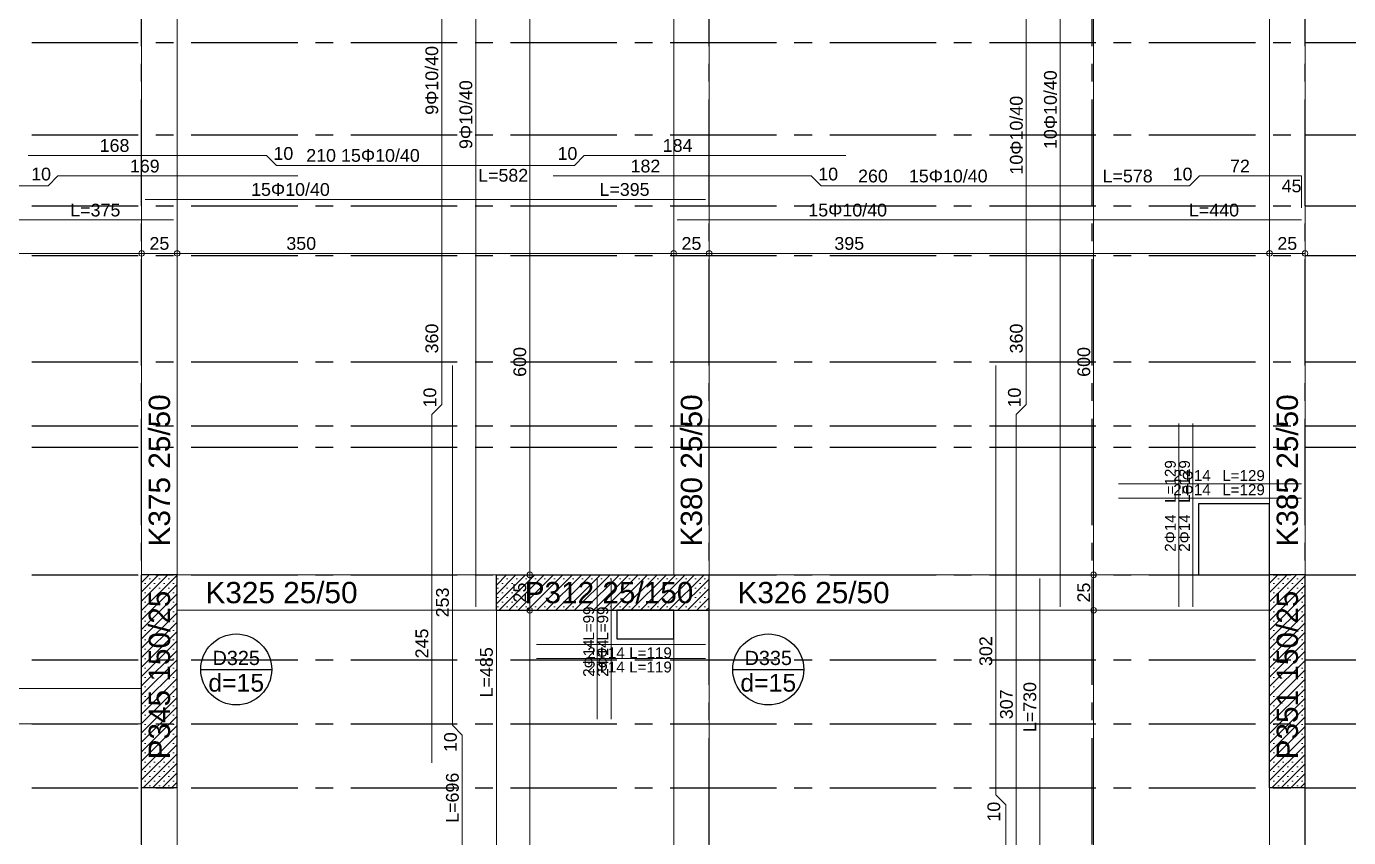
# Model space of a CAD drawing. Header units: millimetres. Extents: x 2232 to 85269, y -3593 to 5869.
# Drawn here: x 63403 to 64335, y 3623 to 4194 of the extents above; entities that cross this region are included whole.
import ezdxf

# ---------------------------------------------------------------- set-up
doc = ezdxf.new("R2010")
doc.units = ezdxf.units.MM
doc.linetypes.add('CENTER2', pattern=[112.5, 75, -12.5, 12.5, -12.5])
doc.linetypes.add('DASHDOT2', pattern=[12.7, 6.35, -3.175, 0, -3.175])
doc.layers.add('aks', color=251, linetype='DASHDOT2', lineweight=35)
for name, color, linetype in [('Donatı Topl. Uzun. Yazısı', 7, 'Continuous'), ('Donatı Uz. Yazısı', 7, 'Continuous'), ('Donatı Yazısı', 7, 'Continuous'), ('Donatı Çizgisi', 7, 'Continuous'), ('Döşeme', 7, 'Continuous'), ('Döşeme Boşluğu', 7, 'Continuous'), ('Kiriş', 7, 'Continuous'), ('Panel', 7, 'Continuous'), ('Standart', 7, 'Continuous'), ('Ölçülendirme', 7, 'Continuous')]:
    doc.layers.add(name, color=color, linetype=linetype)
doc.styles.add('arial_1_18', font='arial.ttf', dxfattribs={"height": 0.2})
pattern_1 = [(45, (0, 0), (-3.314563, 3.314563), []), (45, (3.3146, 0), (-3.314563, 3.314563), [0, -4.6875])]

# ---------------------------------------------------------------- blocks, each defined once
blk = doc.blocks.new('IDE612Entity5162')
at = {"layer": 'Döşeme', "color": 117, "linetype": 'Continuous', "lineweight": -3}
blk.add_lwpolyline([(2481.67, 798.33), (2531.67, 798.33)], dxfattribs=at)
blk.add_circle((2506.67, 798.33), 25, dxfattribs=at)
at = {"layer": 'Döşeme', "color": 178, "linetype": 'Continuous', "lineweight": -3, "style": 'arial_1_18'}
blk.add_text('D325', height=10, dxfattribs=at).set_placement((2489.97, 801.46))
at = {"layer": 'Döşeme', "color": 164, "linetype": 'Continuous', "lineweight": -3, "style": 'arial_1_18'}
blk.add_text('d=15', height=12.5, dxfattribs=at).set_placement((2487, 782.71))
blk = doc.blocks.new('IDE612Entity5167')
at = {"layer": 'Döşeme', "color": 117, "linetype": 'Continuous', "lineweight": -3}
blk.add_lwpolyline([(2856.67, 798.33), (2906.67, 798.33)], dxfattribs=at)
blk.add_circle((2881.67, 798.33), 25, dxfattribs=at)
at = {"layer": 'Döşeme', "color": 178, "linetype": 'Continuous', "lineweight": -3, "style": 'arial_1_18'}
blk.add_text('D335', height=10, dxfattribs=at).set_placement((2864.97, 801.46))
at = {"layer": 'Döşeme', "color": 164, "linetype": 'Continuous', "lineweight": -3, "style": 'arial_1_18'}
blk.add_text('d=15', height=12.5, dxfattribs=at).set_placement((2862, 782.71))
blk = doc.blocks.new('IDE612Entity5201')
at = {"layer": 'aks', "color": 251, "linetype": 'CENTER2', "lineweight": -3}
blk.add_lwpolyline([(3110, 0), (3110, 2330)], dxfattribs=at)
blk = doc.blocks.new('IDE612Entity5208')
at = {"layer": 'aks', "color": 251, "linetype": 'CENTER2', "lineweight": -3}
blk.add_lwpolyline([(3260, 0), (3260, 2330)], dxfattribs=at)
blk = doc.blocks.new('IDE612Entity5215')
at = {"layer": 'aks', "color": 251, "linetype": 'CENTER2', "lineweight": -3}
blk.add_lwpolyline([(2840, 0), (2840, 2330)], dxfattribs=at)
blk = doc.blocks.new('IDE612Entity5229')
at = {"layer": 'aks', "color": 251, "linetype": 'CENTER2', "lineweight": -3}
blk.add_lwpolyline([(2440, 0), (2440, 2330)], dxfattribs=at)
blk = doc.blocks.new('IDE612Entity5270')
at = {"layer": 'aks', "color": 251, "linetype": 'CENTER2', "lineweight": -3}
blk.add_lwpolyline([(3260, 1240), (3788, 1240)], dxfattribs=at)
blk = doc.blocks.new('IDE612Entity5271')
at = {"layer": 'aks', "color": 251, "linetype": 'CENTER2', "lineweight": -3}
blk.add_lwpolyline([(0, 1240), (3260, 1240)], dxfattribs=at)
blk = doc.blocks.new('IDE612Entity5277')
at = {"layer": 'aks', "color": 251, "linetype": 'CENTER2', "lineweight": -3}
blk.add_lwpolyline([(3260, 1090), (3788, 1090)], dxfattribs=at)
blk = doc.blocks.new('IDE612Entity5278')
at = {"layer": 'aks', "color": 251, "linetype": 'CENTER2', "lineweight": -3}
blk.add_lwpolyline([(0, 1090), (3260, 1090)], dxfattribs=at)
blk = doc.blocks.new('IDE612Entity5284')
at = {"layer": 'aks', "color": 251, "linetype": 'CENTER2', "lineweight": -3}
blk.add_lwpolyline([(3260, 865), (3788, 865)], dxfattribs=at)
blk = doc.blocks.new('IDE612Entity5285')
at = {"layer": 'aks', "color": 251, "linetype": 'CENTER2', "lineweight": -3}
blk.add_lwpolyline([(0, 865), (3260, 865)], dxfattribs=at)
blk = doc.blocks.new('IDE612Entity5291')
at = {"layer": 'aks', "color": 251, "linetype": 'CENTER2', "lineweight": -3}
blk.add_lwpolyline([(3260, 715), (3788, 715)], dxfattribs=at)
blk = doc.blocks.new('IDE612Entity5292')
at = {"layer": 'aks', "color": 251, "linetype": 'CENTER2', "lineweight": -3}
blk.add_lwpolyline([(0, 715), (3260, 715)], dxfattribs=at)
blk = doc.blocks.new('IDE612Entity5298')
at = {"layer": 'aks', "color": 251, "linetype": 'CENTER2', "lineweight": -3}
blk.add_lwpolyline([(3260, 970), (3788, 970)], dxfattribs=at)
blk = doc.blocks.new('IDE612Entity5299')
at = {"layer": 'aks', "color": 251, "linetype": 'CENTER2', "lineweight": -3}
blk.add_lwpolyline([(0, 970), (3260, 970)], dxfattribs=at)
blk = doc.blocks.new('IDE612Entity5305')
at = {"layer": 'aks', "color": 251, "linetype": 'CENTER2', "lineweight": -3}
blk.add_lwpolyline([(3260, 1125), (3788, 1125)], dxfattribs=at)
blk = doc.blocks.new('IDE612Entity5306')
at = {"layer": 'aks', "color": 251, "linetype": 'CENTER2', "lineweight": -3}
blk.add_lwpolyline([(0, 1125), (3260, 1125)], dxfattribs=at)
blk = doc.blocks.new('IDE612Entity5312')
at = {"layer": 'aks', "color": 251, "linetype": 'CENTER2', "lineweight": -3}
blk.add_lwpolyline([(3260, 1015), (3788, 1015)], dxfattribs=at)
blk = doc.blocks.new('IDE612Entity5313')
at = {"layer": 'aks', "color": 251, "linetype": 'CENTER2', "lineweight": -3}
blk.add_lwpolyline([(0, 1015), (3260, 1015)], dxfattribs=at)
blk = doc.blocks.new('IDE612Entity5319')
at = {"layer": 'aks', "color": 251, "linetype": 'CENTER2', "lineweight": -3}
blk.add_lwpolyline([(3260, 760), (3788, 760)], dxfattribs=at)
blk = doc.blocks.new('IDE612Entity5320')
at = {"layer": 'aks', "color": 251, "linetype": 'CENTER2', "lineweight": -3}
blk.add_lwpolyline([(0, 760), (3260, 760)], dxfattribs=at)
blk = doc.blocks.new('IDE612Entity5340')
at = {"layer": 'aks', "color": 251, "linetype": 'CENTER2', "lineweight": -3}
blk.add_lwpolyline([(3260, 955), (3788, 955)], dxfattribs=at)
blk = doc.blocks.new('IDE612Entity5341')
at = {"layer": 'aks', "color": 251, "linetype": 'CENTER2', "lineweight": -3}
blk.add_lwpolyline([(0, 955), (3260, 955)], dxfattribs=at)
blk = doc.blocks.new('IDE612Entity5347')
at = {"layer": 'aks', "color": 251, "linetype": 'CENTER2', "lineweight": -3}
blk.add_lwpolyline([(3260, 805), (3788, 805)], dxfattribs=at)
blk = doc.blocks.new('IDE612Entity5348')
at = {"layer": 'aks', "color": 251, "linetype": 'CENTER2', "lineweight": -3}
blk.add_lwpolyline([(0, 805), (3260, 805)], dxfattribs=at)
blk = doc.blocks.new('IDE612Entity5564')
at = {"layer": 'aks', "color": 251, "linetype": 'CENTER2', "lineweight": -3}
blk.add_lwpolyline([(3260, 1175), (3788, 1175)], dxfattribs=at)
blk = doc.blocks.new('IDE612Entity5565')
at = {"layer": 'aks', "color": 251, "linetype": 'CENTER2', "lineweight": -3}
blk.add_lwpolyline([(0, 1175), (3260, 1175)], dxfattribs=at)
blk = doc.blocks.new('IDE612Entity5754')
at = {"layer": 'Kiriş', "color": 4, "linetype": 'Continuous', "lineweight": 5}
blk.add_lwpolyline([(2465, 410), (2465, 715)], dxfattribs=at)
blk = doc.blocks.new('IDE612Entity5755')
at = {"layer": 'Kiriş', "color": 4, "linetype": 'Continuous', "lineweight": 5}
blk.add_lwpolyline([(2440, 410), (2440, 715)], dxfattribs=at)
blk = doc.blocks.new('IDE612Entity5766')
at = {"layer": 'Panel', "linetype": 'Continuous', "lineweight": 5}
h = blk.add_hatch(dxfattribs=at)
h.set_pattern_fill('SACNCR', color=163, scale=50, style=0)
h.set_pattern_definition(pattern_1)
h.paths.add_polyline_path([(3235, 715), (3235, 865), (3260, 865), (3260, 715)])
blk = doc.blocks.new('IDE612Entity5767')
at = {"layer": 'Panel', "color": 164, "linetype": 'Continuous', "lineweight": -3}
blk.add_lwpolyline([(3260, 715), (3235, 715)], dxfattribs=at)
blk = doc.blocks.new('IDE612Entity5768')
at = {"layer": 'Panel', "color": 164, "linetype": 'Continuous', "lineweight": -3}
blk.add_lwpolyline([(3260, 715), (3260, 865)], dxfattribs=at)
blk = doc.blocks.new('IDE612Entity5769')
at = {"layer": 'Panel', "color": 164, "linetype": 'Continuous', "lineweight": -3}
blk.add_lwpolyline([(3260, 865), (3235, 865)], dxfattribs=at)
blk = doc.blocks.new('IDE612Entity5770')
at = {"layer": 'Panel', "color": 164, "linetype": 'Continuous', "lineweight": -3}
blk.add_lwpolyline([(3235, 715), (3235, 865)], dxfattribs=at)
blk = doc.blocks.new('IDE612Entity5771')
at = {"layer": 'Panel', "color": 159, "linetype": 'Continuous', "lineweight": -3, "style": 'arial_1_18'}
blk.add_text('P351 150/25', height=15, rotation=90, dxfattribs=at).set_placement((3255, 735))
blk = doc.blocks.new('IDE612Entity5781')
at = {"layer": 'Kiriş', "color": 4, "linetype": 'Continuous', "lineweight": 5}
blk.add_lwpolyline([(2840, 410), (2840, 840)], dxfattribs=at)
blk = doc.blocks.new('IDE612Entity5782')
at = {"layer": 'Kiriş', "color": 4, "linetype": 'Continuous', "lineweight": 5}
blk.add_lwpolyline([(2815, 410), (2815, 840)], dxfattribs=at)
blk = doc.blocks.new('IDE612Entity5784')
at = {"layer": 'Kiriş', "color": 4, "linetype": 'Continuous', "lineweight": 5}
blk.add_lwpolyline([(3260, 410), (3260, 715)], dxfattribs=at)
blk = doc.blocks.new('IDE612Entity5785')
at = {"layer": 'Kiriş', "color": 4, "linetype": 'Continuous', "lineweight": 5}
blk.add_lwpolyline([(3235, 410), (3235, 715)], dxfattribs=at)
blk = doc.blocks.new('IDE612Entity5825')
at = {"layer": 'Panel', "linetype": 'Continuous', "lineweight": 5}
h = blk.add_hatch(dxfattribs=at)
h.set_pattern_fill('SACNCR', color=163, scale=50, style=0)
h.set_pattern_definition(pattern_1)
h.paths.add_polyline_path([(2690, 865), (2840, 865), (2840, 840), (2690, 840)])
blk = doc.blocks.new('IDE612Entity5826')
at = {"layer": 'Panel', "color": 164, "linetype": 'Continuous', "lineweight": -3}
blk.add_lwpolyline([(2690, 840), (2690, 865)], dxfattribs=at)
blk = doc.blocks.new('IDE612Entity5827')
at = {"layer": 'Panel', "color": 164, "linetype": 'Continuous', "lineweight": -3}
blk.add_lwpolyline([(2690, 840), (2840, 840)], dxfattribs=at)
blk = doc.blocks.new('IDE612Entity5828')
at = {"layer": 'Panel', "color": 164, "linetype": 'Continuous', "lineweight": -3}
blk.add_lwpolyline([(2840, 840), (2840, 865)], dxfattribs=at)
blk = doc.blocks.new('IDE612Entity5829')
at = {"layer": 'Panel', "color": 164, "linetype": 'Continuous', "lineweight": -3}
blk.add_lwpolyline([(2690, 865), (2840, 865)], dxfattribs=at)
blk = doc.blocks.new('IDE612Entity5830')
at = {"layer": 'Panel', "color": 159, "linetype": 'Continuous', "lineweight": -3, "style": 'arial_1_18'}
blk.add_text('P312 25/150', height=15, dxfattribs=at).set_placement((2710, 845))
blk = doc.blocks.new('IDE612Entity5831')
at = {"layer": 'Kiriş', "color": 4, "linetype": 'Continuous', "lineweight": 5}
blk.add_lwpolyline([(2465, 840), (2690, 840)], dxfattribs=at)
blk = doc.blocks.new('IDE612Entity5832')
at = {"layer": 'Kiriş', "color": 4, "linetype": 'Continuous', "lineweight": 5}
blk.add_lwpolyline([(2465, 865), (2690, 865)], dxfattribs=at)
blk = doc.blocks.new('IDE612Entity5833')
at = {"layer": 'Kiriş', "color": 159, "linetype": 'Continuous', "lineweight": 5, "style": 'arial_1_18'}
blk.add_text('K325 25/50', height=15, dxfattribs=at).set_placement((2485, 845))
blk = doc.blocks.new('IDE612Entity6037')
at = {"layer": 'Kiriş', "color": 4, "linetype": 'Continuous', "lineweight": 5}
blk.add_lwpolyline([(2465, 865), (2465, 1465)], dxfattribs=at)
blk = doc.blocks.new('IDE612Entity6038')
at = {"layer": 'Kiriş', "color": 4, "linetype": 'Continuous', "lineweight": 5}
blk.add_lwpolyline([(2440, 865), (2440, 1465)], dxfattribs=at)
blk = doc.blocks.new('IDE612Entity6039')
at = {"layer": 'Kiriş', "color": 159, "linetype": 'Continuous', "lineweight": 5, "style": 'arial_1_18'}
blk.add_text('K375 25/50', height=15, rotation=90, dxfattribs=at).set_placement((2460, 885))
blk = doc.blocks.new('IDE612Entity6040')
at = {"layer": 'Panel', "linetype": 'Continuous', "lineweight": 5}
h = blk.add_hatch(dxfattribs=at)
h.set_pattern_fill('SACNCR', color=163, scale=50, style=0)
h.set_pattern_definition(pattern_1)
h.paths.add_polyline_path([(2440, 715), (2440, 865), (2465, 865), (2465, 715)])
blk = doc.blocks.new('IDE612Entity6041')
at = {"layer": 'Panel', "color": 164, "linetype": 'Continuous', "lineweight": -3}
blk.add_lwpolyline([(2465, 715), (2440, 715)], dxfattribs=at)
blk = doc.blocks.new('IDE612Entity6042')
at = {"layer": 'Panel', "color": 164, "linetype": 'Continuous', "lineweight": -3}
blk.add_lwpolyline([(2465, 715), (2465, 865)], dxfattribs=at)
blk = doc.blocks.new('IDE612Entity6043')
at = {"layer": 'Panel', "color": 164, "linetype": 'Continuous', "lineweight": -3}
blk.add_lwpolyline([(2465, 865), (2440, 865)], dxfattribs=at)
blk = doc.blocks.new('IDE612Entity6044')
at = {"layer": 'Panel', "color": 164, "linetype": 'Continuous', "lineweight": -3}
blk.add_lwpolyline([(2440, 715), (2440, 865)], dxfattribs=at)
blk = doc.blocks.new('IDE612Entity6045')
at = {"layer": 'Panel', "color": 159, "linetype": 'Continuous', "lineweight": -3, "style": 'arial_1_18'}
blk.add_text('P345 150/25', height=15, rotation=90, dxfattribs=at).set_placement((2460, 735))
blk = doc.blocks.new('IDE612Entity6046')
at = {"layer": 'Kiriş', "color": 4, "linetype": 'Continuous', "lineweight": 5}
blk.add_lwpolyline([(2110, 760), (2440, 760)], dxfattribs=at)
blk = doc.blocks.new('IDE612Entity6047')
at = {"layer": 'Kiriş', "color": 4, "linetype": 'Continuous', "lineweight": 5}
blk.add_lwpolyline([(2110, 785), (2440, 785)], dxfattribs=at)
blk = doc.blocks.new('IDE612Entity6080')
at = {"layer": 'Döşeme Boşluğu', "color": 8, "linetype": 'Continuous', "lineweight": -3}
blk.add_lwpolyline([(3235, 865), (3235, 915)], dxfattribs=at)
blk = doc.blocks.new('IDE612Entity6081')
at = {"layer": 'Döşeme Boşluğu', "color": 8, "linetype": 'Continuous', "lineweight": -3}
blk.add_lwpolyline([(3235, 915), (3185, 915)], dxfattribs=at)
blk = doc.blocks.new('IDE612Entity6082')
at = {"layer": 'Döşeme Boşluğu', "color": 8, "linetype": 'Continuous', "lineweight": -3}
blk.add_lwpolyline([(3185, 915), (3185, 865)], dxfattribs=at)
blk = doc.blocks.new('IDE612Entity6083')
at = {"layer": 'Döşeme Boşluğu', "color": 8, "linetype": 'Continuous', "lineweight": -3}
blk.add_lwpolyline([(3185, 865), (3235, 865)], dxfattribs=at)
blk = doc.blocks.new('IDE612Entity6084')
at = {"layer": 'Donatı Çizgisi', "color": 5, "linetype": 'Continuous', "lineweight": 5}
blk.add_lwpolyline([(3181, 842.5), (3181, 971.59)], dxfattribs=at)
at = {"layer": 'Donatı Topl. Uzun. Yazısı', "color": 1, "linetype": 'Continuous', "lineweight": 5, "style": 'arial_1_18'}
blk.add_text('L=129', height=7.65, rotation=90, dxfattribs=at).set_placement((3178.87, 915.76))
at = {"layer": 'Donatı Yazısı', "color": 5, "linetype": 'Continuous', "lineweight": 5, "style": 'arial_1_18'}
blk.add_text('2Φ14', height=7.65, rotation=90, dxfattribs=at).set_placement((3178.87, 881.23))
blk = doc.blocks.new('IDE612Entity6085')
at = {"layer": 'Donatı Çizgisi', "color": 5, "linetype": 'Continuous', "lineweight": 5}
blk.add_lwpolyline([(3171, 842.5), (3171, 971.59)], dxfattribs=at)
at = {"layer": 'Donatı Topl. Uzun. Yazısı', "color": 1, "linetype": 'Continuous', "lineweight": 5, "style": 'arial_1_18'}
blk.add_text('L=129', height=7.65, rotation=90, dxfattribs=at).set_placement((3168.87, 915.76))
at = {"layer": 'Donatı Yazısı', "color": 5, "linetype": 'Continuous', "lineweight": 5, "style": 'arial_1_18'}
blk.add_text('2Φ14', height=7.65, rotation=90, dxfattribs=at).set_placement((3168.87, 881.23))
blk = doc.blocks.new('IDE612Entity6086')
at = {"layer": 'Donatı Çizgisi', "color": 5, "linetype": 'Continuous', "lineweight": 5}
blk.add_lwpolyline([(3128.41, 919), (3257.5, 919)], dxfattribs=at)
at = {"layer": 'Donatı Topl. Uzun. Yazısı', "color": 1, "linetype": 'Continuous', "lineweight": 5, "style": 'arial_1_18'}
blk.add_text('L=129', height=7.65, dxfattribs=at).set_placement((3201.67, 921.13))
at = {"layer": 'Donatı Yazısı', "color": 5, "linetype": 'Continuous', "lineweight": 5, "style": 'arial_1_18'}
blk.add_text('2Φ14', height=7.65, dxfattribs=at).set_placement((3167.14, 921.13))
blk = doc.blocks.new('IDE612Entity6087')
at = {"layer": 'Donatı Çizgisi', "color": 5, "linetype": 'Continuous', "lineweight": 5}
blk.add_lwpolyline([(3128.41, 929), (3257.5, 929)], dxfattribs=at)
at = {"layer": 'Donatı Topl. Uzun. Yazısı', "color": 1, "linetype": 'Continuous', "lineweight": 5, "style": 'arial_1_18'}
blk.add_text('L=129', height=7.65, dxfattribs=at).set_placement((3201.67, 931.13))
at = {"layer": 'Donatı Yazısı', "color": 5, "linetype": 'Continuous', "lineweight": 5, "style": 'arial_1_18'}
blk.add_text('2Φ14', height=7.65, dxfattribs=at).set_placement((3167.14, 931.13))
blk = doc.blocks.new('IDE612Entity6088')
at = {"layer": 'Kiriş', "color": 4, "linetype": 'Continuous', "lineweight": 5}
blk.add_lwpolyline([(3260, 865), (3260, 1465)], dxfattribs=at)
blk = doc.blocks.new('IDE612Entity6089')
at = {"layer": 'Kiriş', "color": 4, "linetype": 'Continuous', "lineweight": 5}
blk.add_lwpolyline([(3235, 865), (3235, 1465)], dxfattribs=at)
blk = doc.blocks.new('IDE612Entity6090')
at = {"layer": 'Kiriş', "color": 159, "linetype": 'Continuous', "lineweight": 5, "style": 'arial_1_18'}
blk.add_text('K385 25/50', height=15, rotation=90, dxfattribs=at).set_placement((3255, 885))
blk = doc.blocks.new('IDE612Entity6091')
at = {"layer": 'Kiriş', "color": 4, "linetype": 'Continuous', "lineweight": 5}
blk.add_lwpolyline([(2840, 840), (3235, 840)], dxfattribs=at)
blk = doc.blocks.new('IDE612Entity6092')
at = {"layer": 'Kiriş', "color": 4, "linetype": 'Continuous', "lineweight": 5}
blk.add_lwpolyline([(2840, 865), (3235, 865)], dxfattribs=at)
blk = doc.blocks.new('IDE612Entity6093')
at = {"layer": 'Kiriş', "color": 159, "linetype": 'Continuous', "lineweight": 5, "style": 'arial_1_18'}
blk.add_text('K326 25/50', height=15, dxfattribs=at).set_placement((2860, 845))
blk = doc.blocks.new('IDE612Entity6094')
at = {"layer": 'Kiriş', "color": 4, "linetype": 'Continuous', "lineweight": 5}
blk.add_lwpolyline([(2840, 865), (2840, 1465)], dxfattribs=at)
blk = doc.blocks.new('IDE612Entity6095')
at = {"layer": 'Kiriş', "color": 4, "linetype": 'Continuous', "lineweight": 5}
blk.add_lwpolyline([(2815, 865), (2815, 1465)], dxfattribs=at)
blk = doc.blocks.new('IDE612Entity6096')
at = {"layer": 'Kiriş', "color": 159, "linetype": 'Continuous', "lineweight": 5, "style": 'arial_1_18'}
blk.add_text('K380 25/50', height=15, rotation=90, dxfattribs=at).set_placement((2835, 885))
blk = doc.blocks.new('IDE612Entity6271')
at = {"layer": 'Döşeme Boşluğu', "color": 8, "linetype": 'Continuous', "lineweight": -3}
blk.add_lwpolyline([(2815, 820), (2815, 840)], dxfattribs=at)
blk = doc.blocks.new('IDE612Entity6272')
at = {"layer": 'Döşeme Boşluğu', "color": 8, "linetype": 'Continuous', "lineweight": -3}
blk.add_lwpolyline([(2815, 840), (2775, 840)], dxfattribs=at)
blk = doc.blocks.new('IDE612Entity6273')
at = {"layer": 'Döşeme Boşluğu', "color": 8, "linetype": 'Continuous', "lineweight": -3}
blk.add_lwpolyline([(2775, 840), (2775, 820)], dxfattribs=at)
blk = doc.blocks.new('IDE612Entity6274')
at = {"layer": 'Döşeme Boşluğu', "color": 8, "linetype": 'Continuous', "lineweight": -3}
blk.add_lwpolyline([(2775, 820), (2815, 820)], dxfattribs=at)
blk = doc.blocks.new('IDE612Entity6275')
at = {"layer": 'Donatı Çizgisi', "color": 5, "linetype": 'Continuous', "lineweight": 5}
blk.add_lwpolyline([(2771, 763.41), (2771, 862.5)], dxfattribs=at)
at = {"layer": 'Donatı Topl. Uzun. Yazısı', "color": 1, "linetype": 'Continuous', "lineweight": 5, "style": 'arial_1_18'}
blk.add_text('L=99', height=7.65, rotation=90, dxfattribs=at).set_placement((2768.87, 818.61))
at = {"layer": 'Donatı Yazısı', "color": 5, "linetype": 'Continuous', "lineweight": 5, "style": 'arial_1_18'}
blk.add_text('2Φ14', height=7.65, rotation=90, dxfattribs=at).set_placement((2768.87, 793.14))
blk = doc.blocks.new('IDE612Entity6276')
at = {"layer": 'Donatı Çizgisi', "color": 5, "linetype": 'Continuous', "lineweight": 5}
blk.add_lwpolyline([(2761, 763.41), (2761, 862.5)], dxfattribs=at)
at = {"layer": 'Donatı Topl. Uzun. Yazısı', "color": 1, "linetype": 'Continuous', "lineweight": 5, "style": 'arial_1_18'}
blk.add_text('L=99', height=7.65, rotation=90, dxfattribs=at).set_placement((2758.87, 818.61))
at = {"layer": 'Donatı Yazısı', "color": 5, "linetype": 'Continuous', "lineweight": 5, "style": 'arial_1_18'}
blk.add_text('2Φ14', height=7.65, rotation=90, dxfattribs=at).set_placement((2758.87, 793.14))
blk = doc.blocks.new('IDE612Entity6277')
at = {"layer": 'Donatı Çizgisi', "color": 5, "linetype": 'Continuous', "lineweight": 5}
blk.add_lwpolyline([(2718.41, 816), (2837.5, 816)], dxfattribs=at)
at = {"layer": 'Donatı Topl. Uzun. Yazısı', "color": 1, "linetype": 'Continuous', "lineweight": 5, "style": 'arial_1_18'}
blk.add_text('L=119', height=7.65, dxfattribs=at).set_placement((2783.67, 806.23))
at = {"layer": 'Donatı Yazısı', "color": 5, "linetype": 'Continuous', "lineweight": 5, "style": 'arial_1_18'}
blk.add_text('2Φ14', height=7.65, dxfattribs=at).set_placement((2754.14, 806.23))
blk = doc.blocks.new('IDE612Entity6278')
at = {"layer": 'Donatı Çizgisi', "color": 5, "linetype": 'Continuous', "lineweight": 5}
blk.add_lwpolyline([(2718.41, 806), (2837.5, 806)], dxfattribs=at)
at = {"layer": 'Donatı Topl. Uzun. Yazısı', "color": 1, "linetype": 'Continuous', "lineweight": 5, "style": 'arial_1_18'}
blk.add_text('L=119', height=7.65, dxfattribs=at).set_placement((2783.67, 796.23))
at = {"layer": 'Donatı Yazısı', "color": 5, "linetype": 'Continuous', "lineweight": 5, "style": 'arial_1_18'}
blk.add_text('2Φ14', height=7.65, dxfattribs=at).set_placement((2754.14, 796.23))
blk = doc.blocks.new('IDE612Entity6497')
at = {"layer": 'Donatı Çizgisi', "color": 5, "linetype": 'Continuous', "lineweight": 5}
for points in [[(2675.5, 842.5), (2675.5, 1487.5)], [(3087.5, 842.5), (3087.5, 1487.5)], [(2651.5, 985), (2651.5, 1345)], [(3063.5, 985), (3063.5, 1345)], [(2360, 1160.5), (2528, 1160.5)], [(2528, 1160.5), (2535, 1153.5)], [(2745, 1153.5), (2752, 1160.5)], [(2752, 1160.5), (2936.25, 1160.5)], [(2535, 1153.5), (2745, 1153.5)], [(2176, 1139), (2374, 1139)], [(2374, 1139), (2381, 1146)], [(2381, 1146), (2550, 1146)], [(2730, 1146), (2912, 1146)], [(2912, 1146), (2919, 1139)], [(2919, 1139), (3178.57, 1139)], [(3178.57, 1139), (3185.57, 1146)], [(3185.57, 1146), (3257.5, 1146)], [(3257.5, 1146), (3257.5, 1123.5)], [(2442.5, 1129.5), (2837.5, 1129.5)], [(2087.5, 1115), (2462.5, 1115)], [(2817.5, 1115), (3257.5, 1115)], [(2659, 759), (2659, 1012.5)], [(3042, 710), (3042, 1012.5)], [(2644.5, 978), (2651.5, 985)], [(3056.5, 978), (3063.5, 985)], [(2644.5, 732.5), (2644.5, 978)], [(3056.5, 671.25), (3056.5, 978)], [(2690, 377.5), (2690, 862.5)], [(3073, 132.5), (3073, 862.5)], [(2666, 752), (2659, 759)], [(2666, 488), (2666, 752)], [(3049, 703), (3042, 710)], [(3049, 292), (3049, 703)]]:
    blk.add_lwpolyline(points, dxfattribs=at)
at = {"layer": 'Donatı Topl. Uzun. Yazısı', "color": 1, "linetype": 'Continuous', "lineweight": 5, "style": 'arial_1_18'}
for s, p in [('L=582', (2677.14, 1142)), ('L=578', (3117.3, 1141.5)), ('L=395', (2762.69, 1132)), ('L=375', (2389.69, 1117.5)), ('L=440', (3178.19, 1117.5))]:
    blk.add_text(s, height=9, dxfattribs=at).set_placement(p)
for s, p in [('L=485', (2687.5, 778.69)), ('L=730', (3070.5, 754.19)), ('L=696', (2663.5, 690.29))]:
    blk.add_text(s, height=9, rotation=90, dxfattribs=at).set_placement(p)
at = {"layer": 'Donatı Uz. Yazısı', "color": 5, "linetype": 'Continuous', "lineweight": 5, "style": 'arial_1_18'}
for s, p in [('168', (2410.4, 1163)), ('10', (2532.9, 1157.37)), ('210', (2556, 1156)), ('10', (2733.12, 1157.37)), ('184', (2807.28, 1163)), ('169', (2431.7, 1148.5)), ('182', (2784.6, 1148.5)), ('72', (3207.15, 1148.5)), ('10', (2362.12, 1142.87)), ('10', (2916.9, 1142.87)), ('260', (2944.96, 1141.5)), ('10', (3166.69, 1142.87)), ('45', (3243.52, 1134.5))]:
    blk.add_text(s, height=9, dxfattribs=at).set_placement(p)
for s, p in [('360', (2649, 1021)), ('360', (3061, 1021)), ('10', (2647.63, 982.9)), ('10', (3059.63, 982.9)), ('253', (2656.5, 835.05)), ('245', (2642, 806.15)), ('302', (3039.5, 800.75)), ('307', (3054, 763.28)), ('10', (2662.13, 740.12)), ('10', (3045.13, 691.12))]:
    blk.add_text(s, height=9, rotation=90, dxfattribs=at).set_placement(p)
at = {"layer": 'Donatı Yazısı', "color": 5, "linetype": 'Continuous', "lineweight": 5, "style": 'arial_1_18'}
for s, p in [('9Φ10/40', (2649, 1189.12)), ('9Φ10/40', (2673, 1165)), ('10Φ10/40', (3085, 1165)), ('10Φ10/40', (3061, 1147))]:
    blk.add_text(s, height=9, rotation=90, dxfattribs=at).set_placement(p)
for p in [(2580.57, 1156), (2980.78, 1141.5), (2517.16, 1132), (2909.9, 1117.5)]:
    blk.add_text('15Φ10/40', height=9, dxfattribs=at).set_placement(p)
blk = doc.blocks.new('IDE612Entity6498')
at = {"layer": 'Ölçülendirme', "color": 1, "linetype": 'Continuous', "lineweight": 5}
for points in [[(2713.5, 840), (2713.5, 1465)], [(3111, 840), (3111, 1465)], [(2085, 1091.5), (2440, 1091.5)], [(2440, 1091.5), (2815, 1091.5)], [(2815, 1091.5), (3260, 1091.5)], [(2713.5, 375), (2713.5, 840)], [(3111, 130), (3111, 840)]]:
    blk.add_lwpolyline(points, dxfattribs=at)
for centre in [(2440, 1091.5), (2440, 1091.5), (2465, 1091.5), (2815, 1091.5), (2815, 1091.5), (2840, 1091.5), (3235, 1091.5), (3260, 1091.5), (2713.5, 865), (3111, 865), (2713.5, 840), (2713.5, 840), (3111, 840), (3111, 840)]:
    blk.add_circle(centre, 2, dxfattribs=at)
at = {"layer": 'Ölçülendirme', "color": 1, "linetype": 'Continuous', "lineweight": 5, "style": 'arial_1_18'}
for s, p in [('25', (2445.51, 1094)), ('350', (2542.01, 1094)), ('25', (2820.51, 1094)), ('395', (2928.26, 1094)), ('25', (3240.51, 1094))]:
    blk.add_text(s, height=9, dxfattribs=at).set_placement(p)
for s, p in [('600', (2711, 1004.51)), ('600', (3108.5, 1004.51)), ('25', (2711, 845.51)), ('25', (3108.5, 845.51))]:
    blk.add_text(s, height=9, rotation=90, dxfattribs=at).set_placement(p)

msp = doc.modelspace()

# ---------------------------------------------------------------- block references
at = {"layer": 'aks'}
for name in ['IDE612Entity5229', 'IDE612Entity5215', 'IDE612Entity5201', 'IDE612Entity5208', 'IDE612Entity5271', 'IDE612Entity5270', 'IDE612Entity5565', 'IDE612Entity5564', 'IDE612Entity5306', 'IDE612Entity5305', 'IDE612Entity5278', 'IDE612Entity5277', 'IDE612Entity5313', 'IDE612Entity5312', 'IDE612Entity5299', 'IDE612Entity5298', 'IDE612Entity5341', 'IDE612Entity5340', 'IDE612Entity5285', 'IDE612Entity5284', 'IDE612Entity5348', 'IDE612Entity5347', 'IDE612Entity5320', 'IDE612Entity5319', 'IDE612Entity5292', 'IDE612Entity5291']:
    msp.add_blockref(name, (61044.62, 2942.89), dxfattribs=at)
at = {"layer": 'Döşeme'}
for name in ['IDE612Entity5162', 'IDE612Entity5167']:
    msp.add_blockref(name, (61044.62, 2942.89), dxfattribs=at)
at = {"layer": 'Döşeme Boşluğu'}
for name in ['IDE612Entity6081', 'IDE612Entity6082', 'IDE612Entity6080', 'IDE612Entity6083', 'IDE612Entity6272', 'IDE612Entity6273', 'IDE612Entity6271', 'IDE612Entity6274']:
    msp.add_blockref(name, (61044.62, 2942.89), dxfattribs=at)
at = {"layer": 'Kiriş'}
for name in ['IDE612Entity6038', 'IDE612Entity6037', 'IDE612Entity6095', 'IDE612Entity6094', 'IDE612Entity6089', 'IDE612Entity6088', 'IDE612Entity6039', 'IDE612Entity6096', 'IDE612Entity6090', 'IDE612Entity5832', 'IDE612Entity5833', 'IDE612Entity6092', 'IDE612Entity6093', 'IDE612Entity5831', 'IDE612Entity5782', 'IDE612Entity5781', 'IDE612Entity6091', 'IDE612Entity6047', 'IDE612Entity6046', 'IDE612Entity5755', 'IDE612Entity5754', 'IDE612Entity5785', 'IDE612Entity5784']:
    msp.add_blockref(name, (61044.62, 2942.89), dxfattribs=at)
at = {"layer": 'Panel'}
for name in ['IDE612Entity6040', 'IDE612Entity6043', 'IDE612Entity6044', 'IDE612Entity6042', 'IDE612Entity5825', 'IDE612Entity5826', 'IDE612Entity5829', 'IDE612Entity5830', 'IDE612Entity5828', 'IDE612Entity5766', 'IDE612Entity5769', 'IDE612Entity5770', 'IDE612Entity5768', 'IDE612Entity6045', 'IDE612Entity5771', 'IDE612Entity5827', 'IDE612Entity6041', 'IDE612Entity5767']:
    msp.add_blockref(name, (61044.62, 2942.89), dxfattribs=at)
at = {"layer": 'Standart'}
for name in ['IDE612Entity6497', 'IDE612Entity6498', 'IDE612Entity6085', 'IDE612Entity6084', 'IDE612Entity6087', 'IDE612Entity6086', 'IDE612Entity6276', 'IDE612Entity6275', 'IDE612Entity6277', 'IDE612Entity6278']:
    msp.add_blockref(name, (61044.62, 2942.89), dxfattribs=at)

doc.saveas('drawing.dxf')
